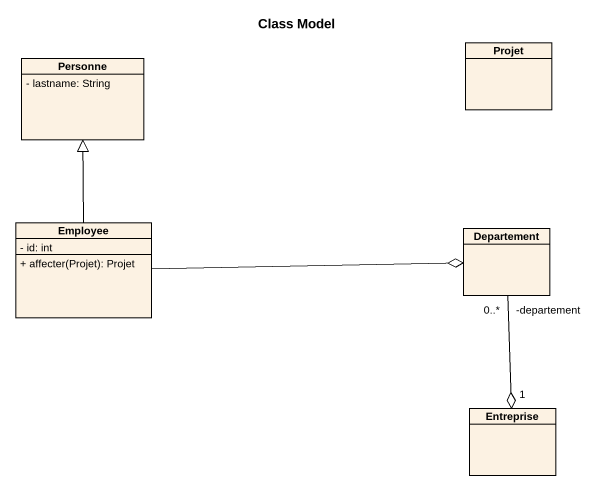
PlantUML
@startuml
title Class Model
hide circle
hide empty members
skinparam classAttributeIconSize 0
class Personne {
  - lastname: String
}
class Projet
class Employee {
  - id: int
  + affecter(Projet): Projet
}
class Departement
class Entreprise
Employee -up-|> Personne
Employee -right-o Departement
Departement "-departement\n0..*" --o "1" Entreprise
@enduml
